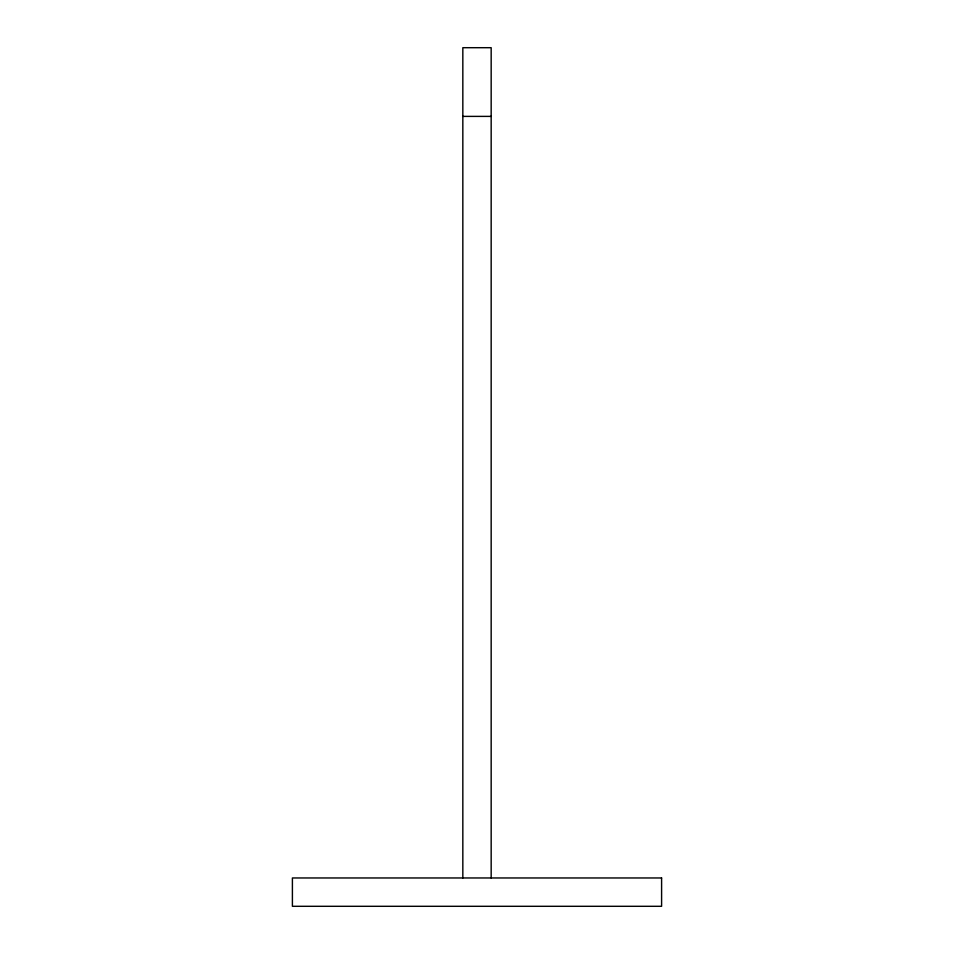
<?xml version="1.0" encoding="UTF-8"?>
<svg xmlns="http://www.w3.org/2000/svg" width="954" height="954" viewBox="0 0 954 954"><rect width="100%" height="100%" fill="white"/><g stroke="black" fill="none" stroke-linecap="round" stroke-linejoin="round"><path stroke-width="1.43" d="M462.833 116.388L491.167 116.388M491.167 877.966L491.167 47.7L462.833 47.7L462.833 877.966M661.599 877.966L292.401 877.966L292.401 906.3L661.599 906.3L661.599 877.966"/></g></svg>
